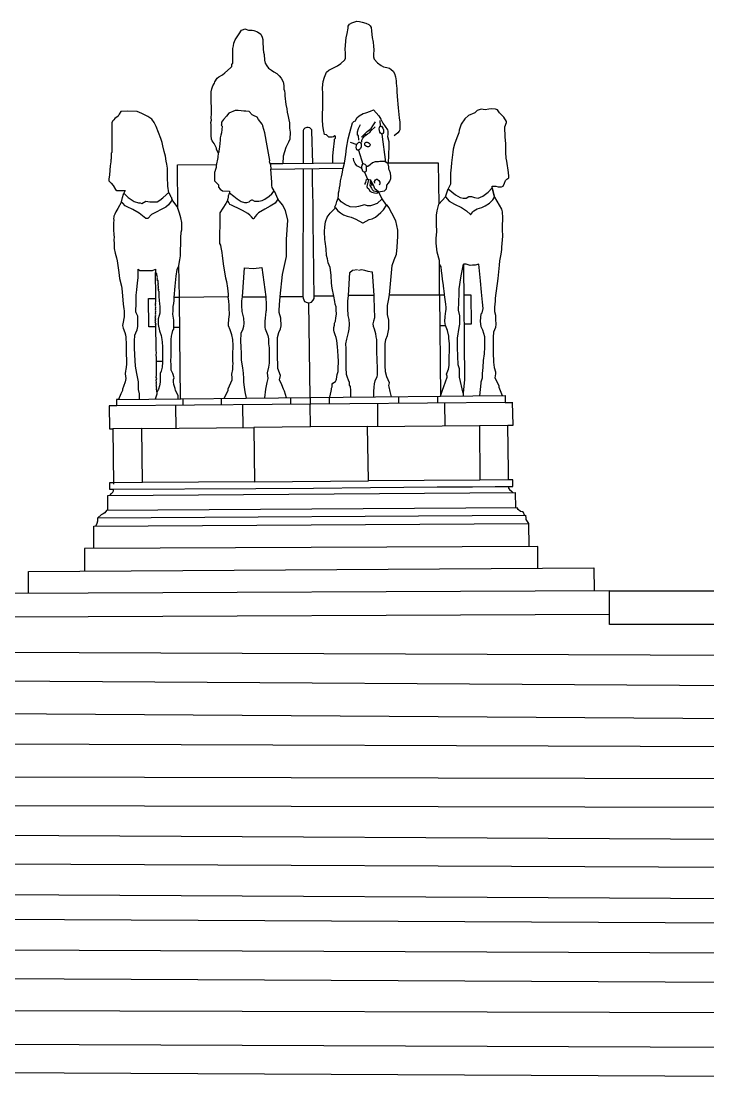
# Model space of a CAD drawing. Header units: inches. Extents: x 155 to 361, y 91 to 381.
# Drawn here: x 239.4 to 285.1, y 310.8 to 381.2 of the extents above; entities that cross this region are included whole.
import ezdxf

# ---------------------------------------------------------------- set-up
doc = ezdxf.new("R2010")
doc.units = ezdxf.units.IN
doc.header["$MEASUREMENT"] = 0
doc.layers.add('çizgi', color=10, linetype='Continuous')
doc.layers.add('çziigi', color=10, linetype='Continuous')

msp = doc.modelspace()

# ---------------------------------------------------------------- hatches: boundary and pattern name
at = {"layer": 'çizgi'}
h = msp.add_hatch(dxfattribs=at)
h.set_pattern_fill('BOX', color=256, scale=32.132496)
h.set_pattern_definition([(90, (-1306.07, -388.548), (-32.1325, 2e-15), []), (90, (-1298.038, -388.548), (-32.1325, 2e-15), []), (0, (-1306.07, -388.548), (0, 32.1325), [-8.03312, 8.03312]), (0, (-1306.07, -380.515), (0, 32.1325), [-8.03312, 8.03312]), (0, (-1306.07, -372.48), (0, 32.1325), [8.03312, -8.03312]), (0, (-1306.07, -364.45), (0, 32.1325), [8.03312, -8.03312]), (90, (-1290.005, -388.548), (-32.1325, 2e-15), [8.03312, -8.03312]), (90, (-1281.97, -388.548), (-32.1325, 2e-15), [8.03312, -8.03312])])
h.paths.add_polyline_path([(248.406, 359.706), (248.406, 359.316), (248.417, 359.1), (248.406, 359.003), (248.417, 358.766), (248.417, 358.559), (248.417, 358.205), (248.414, 358.009), (248.414, 357.712), (248.414, 357.622), (248.396, 357.483), (248.439, 357.4), (248.408, 357.299), (248.43, 357.17), (248.41, 357.094), (248.44, 357.019), (248.409, 356.992), (248.43, 356.898), (248.418, 356.816), (248.439, 356.766), (248.42, 356.735), (248.437, 356.524), (248.555, 356.711), (248.628, 356.913), (248.672, 357.156), (248.672, 357.539), (248.672, 357.746), (248.727, 357.893), (248.793, 358.156), (248.831, 358.487), (248.831, 358.952), (248.831, 359.186), (248.831, 359.523), (248.804, 359.837), (248.777, 359.993), (248.726, 360.26), (248.614, 360.579), (248.539, 361.011), (248.539, 361.384), (248.588, 361.593), (248.65, 361.758), (248.65, 361.968), (248.65, 362.168), (248.624, 362.403), (248.608, 362.572), (248.577, 362.892), (248.577, 363.224), (248.526, 363.272), (248.548, 363.334), (248.517, 363.403), (248.543, 363.47), (248.526, 363.537), (248.502, 363.631), (248.532, 363.7), (248.509, 363.767), (248.509, 363.923), (248.45, 363.974), (248.485, 364.012), (248.445, 364.103), (248.469, 364.158), (248.446, 364.234), (248.427, 364.3), (248.427, 364.369), (248.359, 364.454), (248.347, 364.434), (248.347, 364.111), (248.347, 363.813), (248.372, 363.503), (248.372, 363.065), (248.372, 362.792), (248.372, 362.626), (248.372, 362.519), (248.353, 362.43), (248.384, 362.361), (248.341, 362.309), (248.375, 362.227), (248.344, 362.168), (248.371, 362.106), (248.35, 362.027), (248.377, 361.964), (248.356, 361.901), (248.382, 361.833), (248.356, 361.766), (248.387, 361.699), (248.351, 361.648), (248.38, 361.576), (248.338, 361.512), (248.387, 361.446), (248.332, 361.37), (248.382, 361.334), (248.338, 361.274), (248.384, 361.207), (248.336, 361.138), (248.403, 361.047), (248.342, 361.002), (248.381, 360.95), (248.381, 360.869), (248.384, 360.73), (248.386, 360.627)])

# ---------------------------------------------------------------- linework, layer by layer
for p, q in [((261.18, 380.84), (261.251, 380.966)), ((261.251, 380.966), (261.418, 381.074)), ((261.418, 381.074), (261.61, 381.127)), ((261.61, 381.127), (261.746, 381.175)), ((261.746, 381.175), (261.921, 381.151)), ((261.921, 381.151), (262.1, 381.111)), ((262.1, 381.111), (262.349, 381.049)), ((262.349, 381.049), (262.542, 380.96)), ((262.542, 380.96), (262.643, 380.874)), ((253.656, 379.942), (253.929, 380.332)), ((253.929, 380.332), (254.077, 380.575)), ((254.077, 380.575), (254.203, 380.624)), ((254.203, 380.624), (254.292, 380.659)), ((254.292, 380.659), (254.532, 380.567)), ((254.532, 380.567), (254.788, 380.567)), ((254.788, 380.567), (254.895, 380.551)), ((254.895, 380.551), (255.132, 380.455)), ((255.132, 380.455), (255.35, 380.306)), ((255.35, 380.306), (255.456, 380.119)), ((261.044, 380.06), (261.095, 380.347)), ((261.095, 380.347), (261.166, 380.699)), ((261.166, 380.699), (261.18, 380.84)), ((262.643, 380.874), (262.694, 380.759)), ((262.694, 380.759), (262.727, 380.54)), ((262.727, 380.54), (262.744, 380.299)), ((262.744, 380.299), (262.766, 380.086)), ((253.491, 379.358), (253.533, 379.526)), ((253.533, 379.526), (253.554, 379.713)), ((253.554, 379.713), (253.656, 379.942)), ((255.456, 380.119), (255.5, 379.951)), ((255.5, 379.951), (255.5, 379.828)), ((255.5, 379.828), (255.524, 379.324)), ((260.974, 379.326), (260.989, 379.54)), ((260.989, 379.54), (261.011, 379.857)), ((261.011, 379.857), (261.044, 380.06)), ((262.766, 380.086), (262.841, 379.785)), ((262.841, 379.785), (262.861, 379.516)), ((262.861, 379.516), (262.875, 379.274)), ((253.491, 378.851), (253.491, 379.358)), ((253.491, 378.39), (253.491, 378.851)), ((255.524, 379.324), (255.533, 379.12)), ((255.533, 379.12), (255.575, 378.964)), ((255.575, 378.964), (255.594, 378.577)), ((261.001, 379.023), (260.974, 379.326)), ((261.001, 378.712), (261.001, 379.023)), ((262.875, 379.274), (262.848, 378.955)), ((262.848, 378.955), (262.848, 378.806)), ((262.848, 378.806), (262.893, 378.65)), ((253.339, 378.081), (253.433, 378.169)), ((253.433, 378.169), (253.441, 378.296)), ((253.441, 378.296), (253.491, 378.39)), ((255.594, 378.577), (255.652, 378.372)), ((255.652, 378.372), (255.77, 378.213)), ((255.77, 378.213), (255.869, 378.056)), ((260.188, 378.074), (260.454, 378.21)), ((260.454, 378.21), (260.676, 378.364)), ((260.676, 378.364), (260.938, 378.605)), ((260.938, 378.605), (261.001, 378.712)), ((262.893, 378.65), (263.124, 378.409)), ((263.124, 378.409), (263.361, 378.221)), ((263.361, 378.221), (263.527, 378.135)), ((263.527, 378.135), (263.73, 378.084)), ((263.73, 378.084), (263.911, 378.046)), ((252.456, 377.375), (252.567, 377.477)), ((252.567, 377.477), (252.808, 377.617)), ((252.808, 377.617), (252.963, 377.73)), ((252.963, 377.73), (253.339, 378.081)), ((255.869, 378.056), (256.078, 377.909)), ((256.078, 377.909), (256.221, 377.795)), ((256.221, 377.795), (256.417, 377.685)), ((256.417, 377.685), (256.578, 377.535)), ((256.578, 377.535), (256.72, 377.38)), ((256.72, 377.38), (256.849, 377.138)), ((259.516, 377.164), (259.593, 377.453)), ((259.593, 377.453), (259.725, 377.781)), ((259.725, 377.781), (259.889, 377.924)), ((259.889, 377.924), (260.188, 378.074)), ((263.911, 378.046), (264.039, 377.965)), ((264.039, 377.965), (264.171, 377.844)), ((264.171, 377.844), (264.245, 377.701)), ((264.245, 377.701), (264.323, 377.465)), ((264.323, 377.465), (264.357, 377.216)), ((252.092, 376.671), (252.176, 376.881)), ((252.176, 376.881), (252.277, 377.057)), ((252.277, 377.057), (252.291, 377.146)), ((252.291, 377.146), (252.456, 377.375)), ((256.849, 377.138), (256.866, 377.025)), ((256.866, 377.025), (256.881, 376.879)), ((256.881, 376.879), (256.881, 376.643)), ((259.459, 376.734), (259.516, 377.164)), ((259.489, 376.345), (259.459, 376.734)), ((264.357, 377.216), (264.357, 377.041)), ((264.357, 377.041), (264.401, 376.69)), ((264.401, 376.69), (264.416, 376.487)), ((252.051, 376.478), (252.092, 376.671)), ((252.051, 376.36), (252.051, 376.478)), ((252.051, 375.807), (252.051, 376.36)), ((256.881, 376.643), (256.945, 376.535)), ((256.945, 376.535), (256.958, 376.356)), ((256.958, 376.356), (256.967, 376.217)), ((256.967, 376.217), (257.029, 375.64)), ((259.489, 375.724), (259.489, 376.345)), ((264.416, 376.487), (264.439, 376.164)), ((264.439, 376.164), (264.501, 375.404)), ((252.077, 375.436), (252.051, 375.807)), ((252.077, 375.015), (252.077, 375.436)), ((257.029, 375.64), (257.081, 375.344)), ((257.081, 375.344), (257.111, 375.129)), ((259.463, 375.09), (259.489, 375.295)), ((259.489, 375.295), (259.489, 375.724)), ((262.647, 375.198), (262.858, 375.281)), ((262.858, 375.281), (263.214, 374.89)), ((264.501, 375.404), (264.566, 374.739)), ((270.024, 375.326), (269.755, 375.238)), ((270.288, 375.281), (270.024, 375.326)), ((270.536, 375.328), (270.288, 375.281)), ((270.707, 375.347), (270.536, 375.328)), ((270.97, 375.328), (270.707, 375.347)), ((271.1, 375.279), (270.97, 375.328)), ((271.231, 375.072), (271.1, 375.279)), ((245.591, 374.607), (245.489, 374.53)), ((245.657, 374.693), (245.591, 374.607)), ((245.869, 374.857), (245.657, 374.693)), ((245.932, 374.995), (245.869, 374.857)), ((246.053, 375.157), (245.932, 374.995)), ((246.461, 375.181), (246.053, 375.157)), ((247.135, 375.157), (246.461, 375.181)), ((247.446, 375.038), (247.135, 375.157)), ((247.84, 374.839), (247.446, 375.038)), ((248.109, 374.647), (247.84, 374.839)), ((248.262, 374.446), (248.109, 374.647)), ((252.036, 374.434), (252.084, 374.601)), ((252.056, 374.753), (252.077, 375.015)), ((252.084, 374.601), (252.056, 374.753)), ((252.869, 374.643), (252.751, 374.465)), ((253.087, 374.862), (252.869, 374.643)), ((253.23, 375.06), (253.087, 374.862)), ((253.655, 375.233), (253.23, 375.06)), ((253.849, 375.233), (253.655, 375.233)), ((254.055, 375.221), (253.849, 375.233)), ((254.231, 375.184), (254.055, 375.221)), ((254.357, 375.199), (254.231, 375.184)), ((254.582, 375.178), (254.357, 375.199)), ((254.778, 374.95), (254.582, 375.178)), ((254.875, 374.904), (254.778, 374.95)), ((255.109, 374.793), (254.875, 374.904)), ((255.203, 374.638), (255.109, 374.793)), ((255.44, 374.314), (255.203, 374.638)), ((257.111, 375.129), (257.179, 374.828)), ((257.179, 374.828), (257.213, 374.622)), ((257.213, 374.622), (257.27, 374.407)), ((259.463, 374.797), (259.463, 375.09)), ((259.463, 374.52), (259.463, 374.797)), ((261.651, 374.557), (261.756, 374.749)), ((261.756, 374.749), (261.89, 374.889)), ((261.89, 374.889), (262.17, 375.034)), ((262.17, 375.034), (262.347, 375.079)), ((262.347, 375.079), (262.647, 375.198)), ((263.214, 374.89), (263.348, 374.659)), ((263.348, 374.659), (263.473, 374.392)), ((264.566, 374.739), (264.601, 374.45)), ((268.932, 374.672), (268.689, 374.333)), ((269.172, 374.892), (268.932, 374.672)), ((269.583, 375.087), (269.172, 374.892)), ((269.755, 375.238), (269.583, 375.087)), ((271.525, 374.78), (271.231, 375.072)), ((271.691, 374.504), (271.525, 374.78)), ((245.489, 374.53), (245.447, 374.408)), ((245.447, 374.408), (245.447, 373.826)), ((248.407, 374.163), (248.262, 374.446)), ((248.713, 373.379), (248.407, 374.163)), ((252.068, 374.285), (252.036, 374.434)), ((252.051, 374.141), (252.068, 374.285)), ((252.051, 373.925), (252.051, 374.141)), ((252.051, 373.576), (252.051, 373.925)), ((252.751, 374.29), (252.727, 374.25)), ((252.727, 374.25), (252.781, 374.191)), ((252.781, 374.191), (252.739, 373.74)), ((252.751, 374.465), (252.751, 374.29)), ((255.504, 374.23), (255.44, 374.314)), ((255.504, 374.195), (255.504, 374.23)), ((255.616, 373.742), (255.504, 374.195)), ((257.27, 374.407), (257.27, 374.061)), ((257.27, 374.061), (257.301, 373.789)), ((258.191, 373.885), (258.224, 373.995)), ((258.191, 371.697), (258.191, 373.885)), ((258.224, 373.995), (258.316, 374.091)), ((258.316, 374.091), (258.434, 374.122)), ((258.434, 374.122), (258.512, 374.122)), ((258.512, 374.122), (258.599, 374.093)), ((258.599, 374.093), (258.665, 374.039)), ((258.665, 374.039), (258.722, 373.974)), ((258.722, 373.974), (258.741, 373.889)), ((258.741, 373.889), (258.788, 371.706)), ((259.479, 374.318), (259.463, 374.52)), ((259.488, 374.235), (259.479, 374.318)), ((259.524, 373.953), (259.488, 374.235)), ((259.6, 373.643), (259.524, 373.953)), ((261.273, 373.769), (261.452, 374.407)), ((261.452, 374.407), (261.543, 374.506)), ((261.543, 374.506), (261.651, 374.557)), ((262.433, 373.835), (262.688, 374.042)), ((262.604, 373.779), (262.683, 373.892)), ((262.683, 373.892), (262.954, 374.153)), ((262.688, 374.042), (262.813, 374.223)), ((262.813, 374.223), (262.891, 374.343)), ((262.891, 374.343), (262.978, 374.471)), ((263.473, 374.392), (263.786, 373.956)), ((263.786, 373.956), (263.812, 373.854)), ((264.616, 373.953), (264.568, 373.856)), ((264.601, 374.45), (264.616, 374.119)), ((264.616, 374.119), (264.616, 373.953)), ((268.557, 373.926), (268.529, 373.754)), ((268.689, 374.333), (268.557, 373.926)), ((271.595, 374.15), (271.691, 374.438)), ((271.616, 373.467), (271.595, 374.15)), ((271.691, 374.438), (271.691, 374.504)), ((245.447, 373.826), (245.447, 373.138)), ((248.795, 373.105), (248.713, 373.379)), ((252.089, 373.317), (252.051, 373.576)), ((252.116, 373.225), (252.089, 373.317)), ((252.266, 373.038), (252.116, 373.225)), ((252.647, 373.271), (252.603, 372.822)), ((252.666, 373.413), (252.647, 373.271)), ((252.69, 373.59), (252.666, 373.413)), ((252.739, 373.74), (252.69, 373.59)), ((255.788, 372.893), (255.616, 373.742)), ((257.282, 373.329), (257.201, 373.13)), ((257.301, 373.789), (257.282, 373.329)), ((259.719, 373.623), (259.6, 373.643)), ((259.771, 373.567), (259.719, 373.623)), ((259.873, 373.459), (259.771, 373.567)), ((260.115, 373.459), (259.873, 373.459)), ((260.197, 373.49), (260.115, 373.459)), ((260.184, 372.637), (260.27, 373.217)), ((260.286, 373.555), (260.197, 373.49)), ((260.27, 373.317), (260.316, 373.403)), ((260.27, 373.217), (260.27, 373.317)), ((260.316, 373.516), (260.286, 373.555)), ((260.316, 373.403), (260.316, 373.516)), ((261.067, 372.734), (261.161, 373.345)), ((261.161, 373.345), (261.273, 373.769)), ((262.047, 373.451), (262.282, 373.684)), ((262.073, 373.254), (262.138, 373.402)), ((262.073, 373.123), (262.073, 373.254)), ((262.138, 373.402), (262.271, 373.555)), ((262.269, 373.671), (262.323, 373.59)), ((262.271, 373.555), (262.458, 373.681)), ((262.282, 373.684), (262.433, 373.835)), ((262.458, 373.681), (262.604, 373.779)), ((263.669, 371.792), (263.431, 373.67)), ((263.812, 373.641), (263.794, 373.494)), ((263.794, 373.494), (263.864, 373.177)), ((263.812, 373.854), (263.812, 373.641)), ((263.864, 373.177), (263.864, 372.866)), ((264.469, 373.751), (264.223, 373.54)), ((264.568, 373.856), (264.469, 373.751)), ((268.39, 373.406), (268.251, 372.999)), ((268.529, 373.754), (268.39, 373.406)), ((271.665, 373.039), (271.616, 373.467)), ((245.447, 373.138), (245.447, 372.43)), ((248.846, 372.892), (248.795, 373.105)), ((248.939, 372.504), (248.846, 372.892)), ((249.018, 372.206), (248.939, 372.504)), ((252.409, 372.732), (252.266, 373.038)), ((252.409, 372.664), (252.409, 372.732)), ((252.53, 372.409), (252.409, 372.664)), ((252.558, 372.478), (252.53, 372.409)), ((252.59, 372.619), (252.558, 372.569)), ((252.558, 372.569), (252.558, 372.478)), ((252.603, 372.822), (252.59, 372.687)), ((252.59, 372.687), (252.59, 372.619)), ((255.958, 371.906), (255.788, 372.893)), ((257.032, 372.774), (256.849, 372.205)), ((257.201, 373.13), (257.032, 372.774)), ((260.139, 372.225), (260.184, 372.637)), ((261.013, 372.307), (261.067, 372.734)), ((261.865, 372.593), (262.144, 371.671)), ((263.864, 372.866), (263.833, 371.718)), ((268.125, 372.454), (268.051, 371.762)), ((268.148, 372.666), (268.125, 372.454)), ((268.251, 372.999), (268.148, 372.666)), ((271.665, 372.445), (271.665, 373.039)), ((245.377, 371.829), (245.343, 371.55)), ((245.403, 372.005), (245.377, 371.97)), ((245.377, 371.97), (245.377, 371.829)), ((245.447, 372.43), (245.403, 372.391)), ((245.403, 372.391), (245.403, 372.058)), ((245.403, 372.058), (245.403, 372.005)), ((249.072, 371.856), (249.018, 372.206)), ((249.104, 371.66), (249.072, 371.856)), ((252.497, 372.1), (252.382, 371.576)), ((252.53, 372.409), (252.497, 372.1)), ((255.948, 371.813), (255.958, 371.906)), ((255.987, 371.676), (255.948, 371.813)), ((256.849, 372.205), (256.829, 371.676)), ((260.139, 371.727), (260.139, 372.225)), ((260.915, 371.739), (261.013, 372.307)), ((261.554, 371.894), (261.52, 372.057)), ((261.636, 371.708), (261.554, 371.894)), ((262.779, 371.755), (262.622, 371.61)), ((262.973, 371.828), (262.779, 371.755)), ((263.181, 371.828), (262.973, 371.828)), ((263.279, 371.852), (263.181, 371.828)), ((263.515, 371.852), (263.279, 371.852)), ((263.607, 371.832), (263.515, 371.852)), ((263.833, 371.685), (263.607, 371.832)), ((263.833, 371.685), (263.833, 371.751)), ((263.833, 371.751), (263.847, 371.751)), ((263.847, 371.751), (267.165, 371.751)), ((267.165, 371.751), (267.204, 369.015)), ((268.051, 371.762), (268.019, 371.463)), ((271.684, 372.074), (271.665, 372.445)), ((271.714, 371.872), (271.684, 372.074)), ((271.823, 371.119), (271.714, 371.872)), ((245.343, 371.55), (245.304, 370.951)), ((249.144, 371.408), (249.104, 371.66)), ((249.144, 370.816), (249.144, 371.408)), ((249.814, 371.616), (252.395, 371.638)), ((249.851, 368.693), (249.814, 371.616)), ((252.311, 371.165), (252.278, 371.165)), ((252.278, 371.165), (252.278, 370.56)), ((252.332, 371.249), (252.311, 371.165)), ((252.382, 371.446), (252.332, 371.249)), ((252.382, 371.576), (252.382, 371.446)), ((256.829, 371.676), (255.976, 371.676)), ((255.976, 371.676), (256.011, 371.623)), ((256.011, 371.623), (256.035, 371.329)), ((256.035, 371.329), (260.836, 371.39)), ((256.082, 370.467), (256.035, 371.329)), ((260.915, 371.739), (256.829, 371.676)), ((258.167, 371.356), (258.155, 362.876)), ((258.797, 370.662), (258.789, 371.364)), ((260.763, 371.029), (260.836, 371.39)), ((260.836, 371.39), (260.915, 371.739)), ((261.756, 371.549), (261.636, 371.708)), ((261.919, 371.455), (261.756, 371.549)), ((262.079, 371.38), (261.919, 371.455)), ((262.079, 371.484), (262.093, 371.603)), ((262.079, 371.38), (262.079, 371.484)), ((262.117, 371.262), (262.079, 371.38)), ((262.093, 371.603), (262.176, 371.715)), ((262.165, 371.15), (262.117, 371.262)), ((262.262, 371.129), (262.165, 371.15)), ((262.176, 371.715), (262.282, 371.656)), ((262.341, 371.145), (262.262, 371.129)), ((262.262, 371.129), (262.466, 370.676)), ((262.282, 371.656), (262.334, 371.598)), ((262.334, 371.598), (262.364, 371.499)), ((262.371, 371.231), (262.341, 371.145)), ((262.467, 371.499), (262.364, 371.499)), ((262.364, 371.499), (262.371, 371.347)), ((262.371, 371.347), (262.371, 371.231)), ((262.622, 371.61), (262.467, 371.499)), ((263.884, 371.486), (263.833, 371.685)), ((263.884, 371.331), (263.884, 371.486)), ((263.919, 371.243), (263.884, 371.331)), ((263.99, 371.062), (263.919, 371.243)), ((264.01, 370.868), (263.99, 371.062)), ((268.019, 371.463), (267.965, 371.071)), ((267.965, 371.071), (267.965, 370.621)), ((271.859, 370.865), (271.823, 371.119)), ((245.304, 370.951), (245.258, 370.677)), ((245.258, 370.677), (245.258, 370.624)), ((245.258, 370.624), (245.258, 370.552)), ((245.258, 370.552), (245.415, 370.399)), ((245.415, 370.399), (245.534, 370.237)), ((249.186, 370.195), (249.144, 370.816)), ((252.278, 370.56), (252.449, 370.382)), ((252.449, 370.382), (252.544, 370.284)), ((256.082, 370.245), (256.082, 370.467)), ((258.822, 369.599), (258.797, 370.662)), ((260.639, 370.296), (260.664, 370.564)), ((260.664, 370.564), (260.727, 370.819)), ((260.727, 370.819), (260.763, 371.029)), ((262.319, 370.436), (262.282, 370.38)), ((262.282, 370.38), (262.282, 370.309)), ((262.347, 370.574), (262.319, 370.436)), ((262.466, 370.676), (262.347, 370.574)), ((262.516, 370.634), (262.408, 370.186)), ((262.466, 370.676), (262.516, 370.634)), ((262.516, 370.634), (262.664, 370.619)), ((262.633, 370.419), (262.613, 370.238)), ((262.664, 370.619), (262.633, 370.419)), ((262.881, 370.224), (262.664, 370.619)), ((262.756, 370.234), (262.664, 370.619)), ((262.919, 370.52), (262.981, 370.624)), ((262.938, 370.406), (262.919, 370.52)), ((262.981, 370.624), (263.052, 370.674)), ((263.052, 370.674), (263.093, 370.674)), ((263.093, 370.674), (263.206, 370.569)), ((263.206, 370.569), (263.271, 370.466)), ((263.271, 370.466), (263.271, 370.39)), ((263.271, 370.39), (263.271, 370.326)), ((263.734, 370.277), (263.846, 370.395)), ((263.846, 370.395), (263.936, 370.54)), ((263.936, 370.54), (264.01, 370.708)), ((264.01, 370.708), (264.01, 370.868)), ((267.965, 370.34), (267.876, 370.147)), ((267.965, 370.621), (267.965, 370.34)), ((271.474, 370.199), (271.573, 370.396)), ((271.573, 370.396), (271.635, 370.576)), ((271.635, 370.576), (271.725, 370.659)), ((271.725, 370.659), (271.852, 370.754)), ((271.852, 370.754), (271.859, 370.865)), ((245.534, 370.237), (245.7, 369.972)), ((245.7, 369.972), (245.786, 369.912)), ((245.786, 369.912), (246.157, 369.912)), ((246.157, 369.912), (246.328, 369.912)), ((246.165, 369.448), (246.234, 369.674)), ((246.234, 369.674), (246.254, 369.739)), ((246.328, 369.912), (246.254, 369.739)), ((246.254, 369.739), (246.544, 369.438)), ((249.056, 369.621), (249.182, 369.743)), ((249.182, 369.743), (249.236, 369.766)), ((249.236, 369.766), (249.186, 370.195)), ((249.236, 369.766), (249.354, 369.555)), ((252.544, 370.284), (252.544, 370.137)), ((252.544, 370.137), (252.651, 370.012)), ((252.651, 370.012), (252.808, 369.894)), ((252.808, 369.894), (253.287, 369.871)), ((253.223, 369.65), (253.197, 369.557)), ((253.287, 369.76), (253.223, 369.65)), ((253.287, 369.871), (253.287, 369.76)), ((253.287, 369.76), (253.566, 369.535)), ((255.917, 369.529), (256.085, 369.686)), ((256.105, 370.111), (256.082, 370.245)), ((256.085, 369.686), (256.248, 369.902)), ((256.248, 369.902), (256.105, 370.111)), ((256.248, 369.902), (256.491, 369.329)), ((260.518, 369.599), (260.532, 369.758)), ((260.532, 369.758), (260.569, 369.916)), ((260.569, 369.916), (260.59, 370.094)), ((260.59, 370.094), (260.639, 370.296)), ((262.408, 370.186), (262.435, 370.103)), ((262.435, 370.103), (262.539, 370.021)), ((262.539, 370.021), (262.613, 369.877)), ((262.613, 370.238), (262.722, 370.077)), ((262.613, 369.877), (262.753, 369.804)), ((262.722, 370.077), (262.775, 369.97)), ((262.753, 369.804), (262.913, 369.753)), ((262.775, 369.97), (262.857, 369.894)), ((262.857, 369.894), (262.981, 369.879)), ((262.949, 370.014), (262.881, 370.224)), ((262.913, 369.753), (263.082, 369.731)), ((263.192, 369.83), (262.949, 370.014)), ((262.981, 369.879), (263.192, 369.83)), ((263.082, 369.731), (263.192, 369.83)), ((263.192, 369.83), (263.577, 369.886)), ((263.421, 369.361), (263.192, 369.83)), ((263.271, 370.326), (263.223, 370.301)), ((263.577, 369.886), (263.719, 370.03)), ((263.719, 370.03), (263.734, 370.189)), ((263.734, 370.189), (263.734, 370.277)), ((267.636, 369.502), (267.811, 370.017)), ((267.876, 370.147), (267.811, 370.017)), ((267.811, 370.017), (268.308, 369.618)), ((270.13, 369.541), (270.491, 369.799)), ((270.491, 369.799), (270.757, 370.094)), ((270.757, 370.094), (270.757, 370.208)), ((270.757, 370.208), (270.98, 370.208)), ((270.757, 370.094), (270.909, 369.479)), ((270.909, 369.479), (270.757, 370.094)), ((270.98, 370.208), (271.143, 370.149)), ((271.143, 370.149), (271.361, 370.149)), ((271.361, 370.149), (271.474, 370.199)), ((246.099, 369.153), (245.855, 368.715)), ((246.099, 369.153), (246.165, 369.448)), ((246.177, 369.066), (246.099, 369.153)), ((246.329, 368.898), (246.177, 369.066)), ((246.544, 369.438), (246.93, 369.191)), ((246.93, 369.191), (247.227, 369.098)), ((247.227, 369.098), (247.337, 369.098)), ((247.337, 369.098), (247.444, 369.045)), ((247.444, 369.045), (247.707, 369.211)), ((247.707, 369.211), (247.977, 369.158)), ((247.977, 369.158), (248.25, 369.158)), ((248.25, 369.158), (248.474, 369.158)), ((248.474, 369.158), (248.65, 369.268)), ((248.65, 369.268), (248.853, 369.425)), ((248.853, 369.425), (249.056, 369.621)), ((249.212, 368.956), (249.041, 368.812)), ((249.469, 369.302), (249.212, 368.956)), ((249.354, 369.555), (249.354, 369.512)), ((249.354, 369.512), (249.414, 369.449)), ((249.414, 369.449), (249.414, 369.355)), ((249.414, 369.355), (249.469, 369.302)), ((249.837, 368.787), (249.469, 369.302)), ((253.039, 369.059), (252.642, 368.437)), ((253.128, 369.213), (253.039, 369.059)), ((253.163, 369.358), (253.128, 369.213)), ((253.226, 369.112), (253.137, 369.249)), ((253.197, 369.467), (253.163, 369.358)), ((253.197, 369.557), (253.197, 369.467)), ((253.309, 368.989), (253.226, 369.112)), ((253.406, 368.942), (253.309, 368.989)), ((253.593, 368.852), (253.406, 368.942)), ((253.566, 369.535), (253.793, 369.351)), ((253.793, 369.351), (254.063, 369.189)), ((254.063, 369.189), (254.267, 369.112)), ((254.267, 369.112), (254.431, 369.112)), ((254.431, 369.112), (254.58, 369.165)), ((254.58, 369.165), (254.67, 369.244)), ((254.67, 369.244), (254.755, 369.291)), ((254.755, 369.291), (254.791, 369.291)), ((254.791, 369.291), (254.948, 369.215)), ((254.948, 369.215), (255.097, 369.195)), ((255.097, 369.195), (255.237, 369.195)), ((255.237, 369.195), (255.459, 369.253)), ((255.459, 369.253), (255.637, 369.344)), ((255.637, 369.344), (255.917, 369.529)), ((256.321, 369.078), (255.986, 368.87)), ((256.491, 369.329), (256.321, 369.078)), ((256.791, 368.958), (256.491, 369.329)), ((256.994, 368.573), (256.791, 368.958)), ((258.835, 369.105), (258.822, 369.599)), ((258.842, 368.578), (258.835, 369.105)), ((260.29, 368.83), (260.364, 368.995)), ((260.364, 368.995), (260.417, 369.192)), ((260.417, 369.192), (260.5, 369.396)), ((260.5, 369.396), (260.518, 369.599)), ((260.694, 369.165), (260.5, 369.396)), ((260.97, 368.985), (260.694, 369.165)), ((261.308, 368.826), (260.97, 368.985)), ((262.247, 368.968), (261.847, 368.841)), ((262.444, 368.901), (262.247, 368.968)), ((262.797, 368.949), (262.66, 368.901)), ((263.104, 369.055), (262.797, 368.949)), ((263.421, 369.361), (263.104, 369.055)), ((263.714, 368.941), (263.421, 369.361)), ((263.528, 368.638), (263.714, 368.941)), ((263.759, 368.941), (263.714, 368.941)), ((263.868, 368.784), (263.759, 368.941)), ((267.087, 368.558), (267.204, 369.015)), ((267.204, 369.015), (267.636, 369.502)), ((267.636, 369.502), (267.883, 369.211)), ((267.883, 369.211), (268.236, 369.012)), ((268.236, 369.012), (268.705, 368.786)), ((268.308, 369.618), (268.617, 369.455)), ((268.617, 369.455), (268.822, 369.399)), ((268.822, 369.399), (269.02, 369.399)), ((269.02, 369.399), (269.197, 369.507)), ((269.197, 369.507), (269.378, 369.507)), ((269.378, 369.507), (269.569, 369.445)), ((269.569, 369.445), (269.815, 369.401)), ((269.815, 369.401), (270.13, 369.541)), ((270.28, 368.901), (270.568, 369.076)), ((270.568, 369.076), (270.8, 369.288)), ((270.8, 369.288), (270.909, 369.479)), ((270.909, 369.479), (271.366, 368.68)), ((245.642, 368.338), (245.585, 368.199)), ((245.706, 368.495), (245.642, 368.338)), ((245.855, 368.715), (245.706, 368.495)), ((246.472, 368.834), (246.329, 368.898)), ((246.837, 368.653), (246.472, 368.834)), ((247.266, 368.408), (246.837, 368.653)), ((247.716, 368.042), (247.266, 368.408)), ((248.092, 368.322), (247.844, 368.042)), ((249.041, 368.812), (248.092, 368.322)), ((249.837, 368.734), (249.837, 368.787)), ((249.943, 368.414), (249.837, 368.734)), ((250.047, 368.096), (249.943, 368.414)), ((252.642, 368.437), (252.624, 368.314)), ((252.624, 368.314), (252.624, 368.143)), ((253.832, 368.738), (253.593, 368.852)), ((254.146, 368.59), (253.832, 368.738)), ((254.505, 368.376), (254.146, 368.59)), ((254.634, 368.27), (254.505, 368.376)), ((254.734, 368.16), (254.634, 368.27)), ((255.094, 368.313), (254.986, 368.184)), ((255.213, 368.424), (255.094, 368.313)), ((255.631, 368.665), (255.213, 368.424)), ((255.986, 368.87), (255.631, 368.665)), ((257.148, 367.945), (256.994, 368.573)), ((258.842, 368.151), (258.842, 368.578)), ((259.776, 368.142), (259.966, 368.404)), ((259.966, 368.404), (260.184, 368.618)), ((260.184, 368.618), (260.328, 368.753)), ((260.328, 368.753), (260.29, 368.83)), ((260.328, 368.753), (260.491, 368.568)), ((260.491, 368.568), (260.657, 368.433)), ((260.657, 368.433), (260.858, 368.295)), ((260.858, 368.295), (261.096, 368.207)), ((261.636, 368.8), (261.308, 368.826)), ((261.847, 368.841), (261.636, 368.8)), ((262.66, 368.901), (262.444, 368.901)), ((262.986, 368.15), (263.333, 368.44)), ((263.333, 368.44), (263.528, 368.638)), ((264.074, 368.405), (263.868, 368.784)), ((264.333, 367.901), (264.074, 368.405)), ((267.038, 368.284), (267.087, 368.558)), ((267.038, 367.666), (267.038, 368.284)), ((268.705, 368.786), (269.032, 368.554)), ((269.032, 368.554), (269.298, 368.327)), ((269.298, 368.327), (269.326, 368.327)), ((269.326, 368.327), (269.459, 368.496)), ((269.459, 368.496), (269.53, 368.56)), ((269.53, 368.56), (269.757, 368.687)), ((269.757, 368.687), (270.051, 368.783)), ((270.051, 368.783), (270.28, 368.901)), ((271.366, 368.68), (271.419, 368.493)), ((271.419, 368.493), (271.444, 368.089)), ((245.585, 368.147), (245.552, 368.046)), ((245.552, 368.046), (245.582, 367.934)), ((245.582, 367.934), (245.557, 367.754)), ((245.557, 367.754), (245.557, 367.287)), ((245.585, 368.199), (245.585, 368.147)), ((247.844, 368.042), (247.716, 368.042)), ((250.096, 367.787), (250.047, 368.096)), ((250.096, 367.516), (250.096, 367.787)), ((252.624, 368.143), (252.637, 367.471)), ((254.852, 368.03), (254.734, 368.16)), ((254.893, 368.03), (254.852, 368.03)), ((254.986, 368.184), (254.893, 368.03)), ((257.077, 366.658), (257.148, 367.945)), ((258.842, 367.705), (258.842, 368.151)), ((258.858, 366.273), (258.842, 367.705)), ((259.61, 367.494), (259.659, 367.822)), ((259.659, 367.822), (259.776, 368.142)), ((261.096, 368.207), (261.358, 368.146)), ((261.358, 368.146), (261.677, 368.015)), ((261.677, 368.015), (262.112, 367.762)), ((262.112, 367.762), (262.163, 367.762)), ((262.163, 367.762), (262.36, 367.879)), ((262.36, 367.879), (262.575, 367.974)), ((262.575, 367.974), (262.771, 368.032)), ((262.771, 368.032), (262.986, 368.15)), ((264.479, 367.275), (264.333, 367.901)), ((267.062, 367.166), (267.038, 367.666)), ((271.444, 368.089), (271.421, 367.493)), ((245.557, 367.287), (245.59, 366.993)), ((245.59, 366.993), (245.612, 366.791)), ((250.037, 366.768), (250.051, 367.146)), ((250.051, 367.146), (250.096, 367.291)), ((250.096, 367.291), (250.096, 367.516)), ((252.637, 367.471), (252.621, 367.161)), ((252.621, 367.161), (252.621, 366.62)), ((259.585, 367.186), (259.61, 367.494)), ((259.608, 366.659), (259.585, 367.186)), ((264.433, 366.154), (264.479, 366.873)), ((264.479, 366.873), (264.479, 367.275)), ((267.015, 366.743), (267.062, 367.166)), ((271.442, 366.881), (271.37, 366.142)), ((271.421, 367.493), (271.403, 367.324)), ((271.403, 367.324), (271.442, 366.881)), ((245.612, 366.791), (245.573, 366.659)), ((245.573, 366.659), (245.599, 366.363)), ((245.599, 366.363), (245.599, 366.053)), ((250.018, 365.824), (250.037, 366.469)), ((250.037, 366.469), (250.037, 366.768)), ((252.621, 366.62), (252.621, 366.393)), ((252.621, 366.393), (252.671, 366.274)), ((252.671, 366.274), (252.694, 366.121)), ((252.694, 366.121), (252.766, 365.787)), ((257.077, 365.926), (257.077, 366.658)), ((258.912, 362.721), (258.858, 366.273)), ((259.642, 366.524), (259.608, 366.659)), ((259.699, 366.023), (259.642, 366.524)), ((264.39, 365.685), (264.433, 366.154)), ((267.015, 366.402), (267.015, 366.743)), ((267.081, 365.809), (267.015, 366.402)), ((271.37, 366.142), (271.37, 365.983)), ((245.599, 366.053), (245.681, 365.738)), ((245.681, 365.738), (245.759, 365.434)), ((245.759, 365.434), (245.81, 365.24)), ((249.972, 365.309), (250.018, 365.568)), ((250.018, 365.568), (250.018, 365.824)), ((252.766, 365.787), (252.779, 365.573)), ((252.779, 365.573), (252.888, 364.875)), ((257.016, 365.319), (257.077, 365.52)), ((257.077, 365.52), (257.077, 365.926)), ((259.737, 365.598), (259.699, 366.023)), ((259.791, 365.373), (259.737, 365.598)), ((264.225, 365.297), (264.39, 365.685)), ((267.243, 365.252), (267.081, 365.809)), ((271.316, 365.69), (271.233, 365.239)), ((271.37, 365.983), (271.316, 365.69)), ((245.81, 365.24), (245.924, 364.449)), ((249.8, 364.65), (249.904, 364.896)), ((249.903, 364.929), (249.972, 365.309)), ((249.953, 362.806), (249.903, 364.929)), ((252.888, 364.875), (253.009, 364.1)), ((254.143, 362.845), (254.281, 364.764)), ((254.281, 364.764), (254.878, 364.721)), ((254.878, 364.721), (255.424, 364.792)), ((255.424, 364.792), (255.687, 362.845)), ((256.799, 364.316), (257.016, 365.319)), ((259.836, 365.096), (259.791, 365.373)), ((259.967, 364.801), (259.836, 365.096)), ((260.032, 364.291), (259.967, 364.801)), ((263.913, 362.971), (264.093, 364.923)), ((264.093, 364.923), (264.225, 365.297)), ((267.243, 362.971), (267.243, 365.252)), ((267.352, 364.827), (267.243, 365.008)), ((267.384, 364.57), (267.352, 364.827)), ((268.702, 364.343), (268.83, 365.011)), ((269.012, 365.011), (268.83, 365.011)), ((268.83, 365.011), (268.905, 357.341)), ((269.095, 364.985), (269.012, 365.011)), ((269.286, 364.925), (269.095, 364.985)), ((269.443, 364.951), (269.286, 364.925)), ((269.608, 364.951), (269.443, 364.951)), ((269.87, 365.02), (269.608, 364.951)), ((269.914, 364.566), (269.87, 365.02)), ((271.207, 364.95), (271.117, 364.07)), ((271.233, 365.239), (271.207, 364.95)), ((245.924, 364.449), (245.964, 364.057)), ((245.964, 364.057), (246.084, 363.55)), ((247.167, 363.777), (247.193, 364.103)), ((247.193, 364.513), (247.202, 364.561)), ((247.193, 364.103), (247.193, 364.513)), ((247.202, 364.561), (247.202, 364.685)), ((247.202, 364.685), (247.317, 364.599)), ((247.317, 364.599), (248.157, 364.599)), ((248.157, 364.599), (248.359, 364.69)), ((248.347, 364.434), (248.359, 364.454)), ((248.347, 364.111), (248.347, 364.434)), ((248.347, 363.813), (248.347, 364.111)), ((248.359, 364.69), (248.359, 364.454)), ((248.359, 364.454), (248.427, 364.369)), ((248.427, 364.369), (248.427, 364.3)), ((248.427, 364.3), (248.446, 364.234)), ((248.469, 364.158), (248.445, 364.103)), ((248.445, 364.103), (248.485, 364.012)), ((248.446, 364.234), (248.469, 364.158)), ((248.485, 364.012), (248.45, 363.974)), ((249.665, 363.543), (249.734, 364.21)), ((249.734, 364.21), (249.8, 364.65)), ((253.009, 364.1), (253.08, 363.858)), ((256.64, 362.867), (256.799, 364.316)), ((260.051, 363.748), (260.032, 364.291)), ((261.198, 362.926), (261.289, 364.464)), ((261.289, 364.464), (261.462, 364.622)), ((261.462, 364.622), (261.785, 364.666)), ((261.864, 364.626), (262.078, 364.656)), ((262.078, 364.656), (262.259, 364.607)), ((262.259, 364.607), (262.478, 364.547)), ((262.478, 364.547), (262.757, 364.504)), ((262.757, 364.504), (262.876, 362.93)), ((267.422, 364.261), (267.384, 364.57)), ((267.451, 364.02), (267.422, 364.261)), ((267.505, 363.596), (267.451, 364.02)), ((268.56, 363.38), (268.666, 364.1)), ((268.666, 364.1), (268.702, 364.343)), ((269.961, 363.911), (269.914, 364.566)), ((271.117, 364.07), (270.943, 362.762)), ((246.084, 363.55), (246.115, 363.405)), ((246.115, 363.405), (246.13, 363.154)), ((247.068, 362.961), (247.113, 363.304)), ((247.113, 363.304), (247.167, 363.777)), ((248.372, 363.503), (248.347, 363.813)), ((248.372, 363.065), (248.372, 363.503)), ((248.45, 363.974), (248.509, 363.923)), ((248.532, 363.7), (248.502, 363.631)), ((248.502, 363.631), (248.526, 363.537)), ((248.509, 363.923), (248.509, 363.767)), ((248.509, 363.767), (248.532, 363.7)), ((248.543, 363.47), (248.517, 363.403)), ((248.517, 363.403), (248.548, 363.334)), ((248.526, 363.537), (248.543, 363.47)), ((248.548, 363.334), (248.526, 363.272)), ((249.59, 362.806), (249.665, 363.543)), ((253.08, 363.858), (253.154, 363.414)), ((253.154, 363.414), (253.187, 363.025)), ((260.106, 363.408), (260.051, 363.748)), ((260.216, 362.896), (260.106, 363.408)), ((267.522, 363.353), (267.505, 363.596)), ((267.552, 363.257), (267.522, 363.353)), ((268.546, 363.059), (268.56, 363.38)), ((270.039, 363.16), (269.961, 363.911)), ((246.13, 363.154), (246.172, 362.634)), ((246.172, 362.634), (246.204, 362.365)), ((247.068, 362.444), (247.068, 362.961)), ((247.905, 360.844), (247.899, 362.736)), ((247.899, 362.736), (248.372, 362.736)), ((248.372, 362.792), (248.372, 363.065)), ((248.372, 362.626), (248.372, 362.792)), ((248.372, 362.519), (248.372, 362.626)), ((248.526, 363.272), (248.577, 363.224)), ((248.577, 363.224), (248.577, 362.892)), ((248.577, 362.892), (248.608, 362.572)), ((249.58, 362.393), (249.607, 362.604)), ((249.953, 362.806), (249.59, 362.806)), ((249.607, 362.604), (249.607, 362.806)), ((253.187, 362.834), (249.953, 362.806)), ((249.981, 360.252), (249.953, 362.806)), ((253.187, 363.025), (253.187, 362.834)), ((253.223, 362.555), (253.187, 362.834)), ((254.086, 362.568), (254.143, 362.845)), ((254.143, 362.845), (255.687, 362.845)), ((255.687, 362.845), (255.707, 362.311)), ((256.599, 362.3), (256.64, 362.867)), ((256.64, 362.867), (258.156, 362.867)), ((258.155, 362.876), (258.173, 362.742)), ((258.173, 362.742), (258.269, 362.529)), ((258.731, 362.488), (258.852, 362.611)), ((258.852, 362.611), (258.912, 362.721)), ((260.216, 362.896), (258.909, 362.876)), ((260.281, 362.523), (260.216, 362.896)), ((261.136, 362.557), (261.198, 362.926)), ((262.876, 362.93), (261.198, 362.926)), ((262.876, 362.93), (262.905, 361.948)), ((263.791, 362.255), (263.843, 362.604)), ((263.843, 362.604), (263.913, 362.971)), ((263.913, 362.971), (267.243, 362.971)), ((267.243, 362.971), (267.311, 356.235)), ((267.243, 362.971), (267.576, 362.971)), ((267.576, 362.971), (267.552, 363.257)), ((267.659, 362.364), (267.576, 362.971)), ((268.521, 362.48), (268.546, 363.059)), ((269.36, 362.943), (268.85, 362.943)), ((269.373, 361.042), (269.36, 362.943)), ((270.103, 362.495), (270.039, 363.16)), ((270.943, 362.762), (270.943, 362.557)), ((246.204, 362.365), (246.242, 362.038)), ((246.242, 362.038), (246.265, 361.901)), ((246.265, 361.901), (246.277, 361.707)), ((247.042, 361.851), (247.068, 362.444)), ((248.341, 362.309), (248.384, 362.361)), ((248.375, 362.227), (248.341, 362.309)), ((248.344, 362.168), (248.375, 362.227)), ((248.371, 362.106), (248.344, 362.168)), ((248.35, 362.027), (248.371, 362.106)), ((248.377, 361.964), (248.35, 362.027)), ((248.353, 362.43), (248.372, 362.519)), ((248.384, 362.361), (248.353, 362.43)), ((248.356, 361.901), (248.377, 361.964)), ((248.382, 361.833), (248.356, 361.901)), ((248.608, 362.572), (248.624, 362.403)), ((248.624, 362.403), (248.65, 362.168)), ((248.65, 362.168), (248.65, 361.968)), ((248.65, 361.968), (248.65, 361.758)), ((249.517, 361.686), (249.532, 361.912)), ((249.532, 362.2), (249.58, 362.393)), ((249.532, 361.912), (249.532, 362.2)), ((253.262, 362.294), (253.223, 362.555)), ((253.262, 362.188), (253.262, 362.294)), ((253.262, 362.079), (253.262, 362.188)), ((253.262, 361.954), (253.262, 362.079)), ((253.282, 361.82), (253.262, 361.954)), ((254.086, 362.255), (254.086, 362.568)), ((254.119, 361.869), (254.086, 362.255)), ((255.724, 361.943), (255.703, 361.875)), ((255.707, 362.311), (255.707, 362.087)), ((255.707, 362.087), (255.724, 361.943)), ((256.569, 361.939), (256.599, 362.3)), ((256.587, 361.791), (256.569, 361.939)), ((258.269, 362.529), (258.438, 362.456)), ((258.438, 362.456), (258.545, 362.433)), ((258.545, 362.433), (258.731, 362.488)), ((258.638, 356.148), (258.545, 362.433)), ((260.307, 362.357), (260.281, 362.523)), ((260.368, 362.172), (260.307, 362.357)), ((260.368, 361.966), (260.368, 362.172)), ((260.386, 361.697), (260.368, 361.966)), ((261.136, 362.058), (261.136, 362.557)), ((261.17, 361.603), (261.136, 362.058)), ((262.905, 361.948), (262.92, 361.61)), ((263.791, 361.657), (263.791, 362.255)), ((267.695, 362.122), (267.659, 362.364)), ((267.667, 361.887), (267.695, 362.001)), ((267.695, 362.001), (267.695, 362.122)), ((268.507, 361.948), (268.521, 362.48)), ((268.605, 361.578), (268.507, 361.948)), ((270.092, 361.774), (270.141, 362.055)), ((270.141, 362.055), (270.103, 362.495)), ((270.943, 362.557), (270.91, 362.153)), ((270.91, 362.153), (270.91, 361.874)), ((246.265, 361.516), (246.185, 361.055)), ((246.277, 361.707), (246.265, 361.516)), ((247.067, 361.776), (247.042, 361.851)), ((247.175, 361.547), (247.067, 361.776)), ((247.175, 361.29), (247.175, 361.547)), ((247.175, 360.879), (247.175, 361.29)), ((248.332, 361.37), (248.387, 361.446)), ((248.382, 361.334), (248.332, 361.37)), ((248.336, 361.138), (248.384, 361.207)), ((248.338, 361.512), (248.38, 361.576)), ((248.387, 361.446), (248.338, 361.512)), ((248.338, 361.274), (248.382, 361.334)), ((248.384, 361.207), (248.338, 361.274)), ((248.351, 361.648), (248.387, 361.699)), ((248.38, 361.576), (248.351, 361.648)), ((248.356, 361.766), (248.382, 361.833)), ((248.387, 361.699), (248.356, 361.766)), ((248.588, 361.593), (248.539, 361.384)), ((248.539, 361.384), (248.539, 361.011)), ((248.65, 361.758), (248.588, 361.593)), ((249.535, 361.564), (249.517, 361.686)), ((249.576, 361.286), (249.535, 361.564)), ((249.576, 360.829), (249.576, 361.286)), ((253.204, 361.027), (253.227, 361.366)), ((253.227, 361.366), (253.282, 361.676)), ((253.282, 361.676), (253.282, 361.82)), ((254.171, 361.686), (254.119, 361.869)), ((254.227, 361.428), (254.171, 361.686)), ((254.248, 361.075), (254.227, 361.428)), ((255.655, 361.413), (255.619, 361.217)), ((255.619, 361.217), (255.619, 360.792)), ((255.703, 361.875), (255.655, 361.413)), ((256.689, 361.42), (256.587, 361.791)), ((256.714, 360.911), (256.689, 361.42)), ((260.253, 361.08), (260.316, 361.218)), ((260.316, 361.218), (260.35, 361.455)), ((260.35, 361.455), (260.386, 361.697)), ((261.235, 361.327), (261.17, 361.603)), ((261.262, 361.029), (261.235, 361.327)), ((262.847, 361.226), (262.803, 361.046)), ((262.911, 361.454), (262.847, 361.226)), ((262.92, 361.61), (262.911, 361.454)), ((263.875, 361.299), (263.791, 361.657)), ((263.875, 360.72), (263.875, 361.299)), ((267.607, 361.198), (267.623, 361.536)), ((267.645, 360.935), (267.607, 361.198)), ((267.623, 361.536), (267.667, 361.887)), ((268.59, 361.02), (268.605, 361.417)), ((268.605, 361.417), (268.605, 361.578)), ((269.97, 361.216), (270.021, 361.705)), ((270.005, 360.838), (269.97, 361.216)), ((270.021, 361.705), (270.092, 361.774)), ((270.91, 361.874), (270.97, 361.627)), ((270.97, 361.627), (270.97, 361.329)), ((270.97, 361.329), (271, 361.034)), ((246.185, 361.055), (246.164, 360.935)), ((246.164, 360.935), (246.214, 360.764)), ((246.214, 360.764), (246.311, 360.46)), ((247.049, 360.448), (247.137, 360.656)), ((247.137, 360.656), (247.175, 360.879)), ((248.381, 360.844), (247.905, 360.844)), ((248.403, 361.047), (248.336, 361.138)), ((248.342, 361.002), (248.403, 361.047)), ((248.381, 360.95), (248.342, 361.002)), ((248.381, 360.869), (248.381, 360.95)), ((248.384, 360.73), (248.381, 360.869)), ((248.386, 360.627), (248.384, 360.73)), ((248.406, 359.706), (248.386, 360.627)), ((248.539, 361.011), (248.614, 360.579)), ((248.614, 360.579), (248.726, 360.26)), ((249.459, 360.407), (249.517, 360.596)), ((249.517, 360.596), (249.576, 360.698)), ((249.576, 360.829), (249.975, 360.833)), ((249.576, 360.698), (249.576, 360.829)), ((253.219, 360.923), (253.204, 361.027)), ((253.33, 360.645), (253.219, 360.923)), ((253.428, 360.314), (253.33, 360.645)), ((254.053, 360.457), (254.163, 360.645)), ((254.163, 360.645), (254.222, 360.898)), ((254.222, 360.898), (254.248, 361.075)), ((255.619, 360.792), (255.652, 360.71)), ((255.652, 360.71), (255.827, 360.278)), ((256.561, 360.479), (256.668, 360.719)), ((256.668, 360.719), (256.714, 360.911)), ((260.22, 360.799), (260.253, 360.948)), ((260.22, 360.633), (260.22, 360.799)), ((260.23, 360.523), (260.22, 360.633)), ((260.307, 360.325), (260.23, 360.523)), ((260.253, 360.948), (260.253, 361.08)), ((261.191, 360.477), (261.239, 360.689)), ((261.239, 360.689), (261.262, 361.029)), ((262.803, 361.046), (262.828, 360.901)), ((262.828, 360.901), (262.892, 360.712)), ((262.892, 360.712), (262.981, 360.411)), ((263.782, 360.281), (263.875, 360.72)), ((267.264, 360.935), (267.645, 360.935)), ((267.765, 360.606), (267.645, 360.935)), ((267.871, 360.232), (267.765, 360.606)), ((268.438, 360.086), (268.554, 360.8)), ((268.554, 360.8), (268.59, 361.02)), ((268.869, 361.042), (269.373, 361.042)), ((270.049, 360.763), (270.005, 360.838)), ((270.133, 360.619), (270.049, 360.763)), ((270.251, 360.181), (270.133, 360.619)), ((270.837, 360.49), (270.807, 360.16)), ((270.97, 360.803), (270.837, 360.49)), ((271, 361.034), (270.97, 360.803)), ((246.311, 360.46), (246.366, 360.311)), ((246.366, 360.311), (246.387, 360.16)), ((246.387, 360.16), (246.4, 359.671)), ((246.951, 359.895), (246.986, 360.284)), ((246.966, 359.457), (246.951, 359.895)), ((246.986, 360.284), (247.049, 360.448)), ((248.726, 360.26), (248.777, 359.993)), ((248.777, 359.993), (248.804, 359.837)), ((248.804, 359.837), (248.831, 359.523)), ((249.39, 360.009), (249.419, 360.216)), ((249.39, 359.679), (249.39, 360.009)), ((249.419, 360.216), (249.459, 360.407)), ((250.02, 356.062), (249.981, 360.252)), ((253.498, 360.009), (253.428, 360.314)), ((253.524, 359.616), (253.498, 360.009)), ((254.028, 360.028), (254.053, 360.294)), ((254.028, 359.849), (254.028, 360.028)), ((254.044, 359.562), (254.028, 359.849)), ((254.053, 360.294), (254.053, 360.457)), ((255.827, 360.278), (255.862, 360.041)), ((255.862, 360.041), (255.862, 359.709)), ((256.47, 360.139), (256.561, 360.479)), ((256.47, 359.748), (256.47, 360.139)), ((260.374, 360.14), (260.307, 360.325)), ((260.424, 359.934), (260.374, 360.14)), ((260.465, 359.512), (260.424, 359.934)), ((261.017, 359.714), (261.088, 360.019)), ((261.088, 360.019), (261.191, 360.477)), ((262.981, 360.411), (263.017, 360.171)), ((263.017, 360.171), (263.055, 360.012)), ((263.055, 360.012), (263.055, 359.201)), ((263.631, 359.714), (263.679, 359.996)), ((263.679, 359.996), (263.782, 360.281)), ((267.871, 360.067), (267.871, 360.232)), ((267.904, 359.738), (267.871, 360.067)), ((268.438, 359.464), (268.438, 360.086)), ((270.251, 359.492), (270.251, 360.181)), ((270.807, 360.16), (270.807, 359.673)), ((246.4, 359.671), (246.4, 359.34)), ((246.4, 359.34), (246.433, 358.336)), ((246.987, 358.991), (246.966, 359.457)), ((248.406, 359.316), (248.406, 359.706)), ((248.417, 359.1), (248.406, 359.316)), ((248.406, 359.003), (248.417, 359.1)), ((248.831, 359.523), (248.831, 359.186)), ((248.831, 359.186), (248.831, 358.952)), ((249.39, 359.391), (249.39, 359.679)), ((249.39, 359.192), (249.39, 359.391)), ((249.406, 358.858), (249.39, 359.192)), ((253.504, 358.985), (253.524, 359.616)), ((254.076, 359.023), (254.044, 359.562)), ((255.862, 359.709), (255.922, 359.457)), ((255.922, 359.457), (255.922, 358.946)), ((256.47, 359.205), (256.47, 359.748)), ((256.47, 358.802), (256.47, 359.205)), ((260.486, 359.24), (260.465, 359.512)), ((260.51, 358.902), (260.486, 359.24)), ((261.034, 359.414), (261.017, 359.714)), ((261.034, 358.969), (261.034, 359.414)), ((263.055, 359.201), (263.07, 358.64)), ((263.631, 359.239), (263.631, 359.714)), ((263.631, 358.628), (263.631, 359.239)), ((267.89, 358.678), (267.904, 359.418)), ((267.904, 359.418), (267.904, 359.738)), ((268.489, 358.32), (268.438, 359.464)), ((270.236, 359.047), (270.251, 359.492)), ((270.807, 359.673), (270.807, 359.15)), ((270.807, 359.15), (270.832, 358.493)), ((247.015, 358.241), (246.987, 358.991)), ((248.417, 358.766), (248.406, 359.003)), ((248.417, 358.559), (248.417, 358.766)), ((248.417, 358.205), (248.417, 358.559)), ((248.831, 358.487), (248.793, 358.156)), ((248.831, 358.952), (248.831, 358.487)), ((249.382, 358.628), (249.406, 358.858)), ((249.394, 358.279), (249.382, 358.628)), ((253.494, 358.597), (253.504, 358.985)), ((253.522, 358.357), (253.494, 358.597)), ((254.076, 358.636), (254.076, 359.023)), ((254.17, 358.111), (254.076, 358.636)), ((255.922, 358.434), (255.866, 358.163)), ((255.922, 358.946), (255.922, 358.434)), ((256.5, 358.35), (256.47, 358.802)), ((260.531, 358.574), (260.51, 358.902)), ((260.512, 358.046), (260.531, 358.574)), ((261.034, 358.492), (261.034, 358.969)), ((261.034, 358.145), (261.034, 358.492)), ((263.07, 358.64), (263.089, 358.107)), ((263.631, 358.284), (263.631, 358.628)), ((267.89, 358.276), (267.89, 358.678)), ((270.157, 358.137), (270.177, 358.613)), ((270.177, 358.613), (270.236, 359.047)), ((270.832, 358.493), (270.881, 358.135)), ((246.356, 357.914), (246.336, 357.714)), ((246.336, 357.714), (246.384, 357.405)), ((246.383, 358.015), (246.356, 357.914)), ((246.433, 358.336), (246.383, 358.015)), ((247.111, 357.749), (247.015, 358.241)), ((247.216, 357.199), (247.111, 357.749)), ((248.414, 358.009), (248.417, 358.205)), ((248.414, 357.712), (248.414, 358.009)), ((248.414, 357.622), (248.414, 357.712)), ((248.727, 357.893), (248.672, 357.746)), ((248.672, 357.746), (248.672, 357.539)), ((248.793, 358.156), (248.727, 357.893)), ((249.394, 357.96), (249.394, 358.279)), ((249.499, 357.733), (249.394, 357.96)), ((249.59, 357.458), (249.499, 357.733)), ((253.438, 357.701), (253.506, 358.015)), ((253.461, 357.454), (253.438, 357.701)), ((253.506, 358.281), (253.522, 358.357)), ((253.506, 358.015), (253.506, 358.281)), ((254.203, 357.755), (254.17, 358.111)), ((254.236, 357.402), (254.203, 357.755)), ((255.866, 358.163), (255.786, 357.781)), ((255.786, 357.781), (255.824, 357.401)), ((256.5, 358.081), (256.5, 358.35)), ((256.663, 357.612), (256.5, 358.081)), ((260.391, 357.367), (260.447, 357.669)), ((260.447, 357.669), (260.495, 357.883)), ((260.495, 357.883), (260.512, 358.046)), ((261.068, 357.687), (261.034, 358.145)), ((261.13, 357.487), (261.068, 357.687)), ((263.089, 357.681), (263.065, 357.489)), ((263.089, 358.107), (263.089, 357.681)), ((263.648, 357.856), (263.631, 358.284)), ((263.751, 357.521), (263.648, 357.856)), ((267.714, 357.706), (267.835, 358.036)), ((267.755, 357.559), (267.714, 357.706)), ((267.835, 358.036), (267.89, 358.276)), ((268.575, 358.056), (268.489, 358.32)), ((268.575, 357.499), (268.575, 358.056)), ((270.107, 357.738), (270.157, 358.137)), ((270.107, 357.663), (270.107, 357.738)), ((270.881, 358.135), (270.963, 357.854)), ((270.963, 357.711), (270.925, 357.447)), ((270.963, 357.854), (270.963, 357.711)), ((246.347, 357.182), (246.221, 356.874)), ((246.384, 357.405), (246.347, 357.182)), ((247.216, 356.67), (247.216, 357.199)), ((248.396, 357.483), (248.414, 357.622)), ((248.439, 357.4), (248.396, 357.483)), ((248.408, 357.299), (248.439, 357.4)), ((248.43, 357.17), (248.408, 357.299)), ((248.409, 356.992), (248.44, 357.019)), ((248.43, 356.898), (248.409, 356.992)), ((248.41, 357.094), (248.43, 357.17)), ((248.44, 357.019), (248.41, 357.094)), ((248.672, 357.156), (248.628, 356.913)), ((248.672, 357.539), (248.672, 357.156)), ((249.543, 357.194), (249.558, 357.352)), ((249.567, 357.02), (249.543, 357.194)), ((249.558, 357.352), (249.59, 357.458)), ((249.659, 356.748), (249.567, 357.02)), ((253.185, 356.726), (253.461, 357.325)), ((253.461, 357.325), (253.461, 357.454)), ((254.236, 357.198), (254.236, 357.402)), ((254.258, 356.995), (254.236, 357.198)), ((254.31, 356.519), (254.258, 356.995)), ((255.757, 357.146), (255.678, 356.701)), ((255.824, 357.401), (255.757, 357.146)), ((256.602, 357.317), (256.663, 357.612)), ((256.761, 356.982), (256.602, 357.317)), ((256.86, 356.7), (256.761, 356.982)), ((260.114, 357.042), (260.141, 357.089)), ((260.114, 356.858), (260.114, 357.042)), ((260.141, 357.089), (260.328, 357.22)), ((260.328, 357.22), (260.36, 357.295)), ((260.36, 357.295), (260.391, 357.367)), ((261.198, 357.298), (261.13, 357.487)), ((261.258, 357.134), (261.198, 357.298)), ((261.258, 356.974), (261.258, 357.134)), ((261.318, 356.868), (261.258, 356.974)), ((262.899, 357.06), (262.873, 356.841)), ((262.948, 357.25), (262.899, 357.06)), ((263.065, 357.489), (262.948, 357.25)), ((263.911, 357.117), (263.751, 357.521)), ((263.873, 356.94), (263.911, 357.117)), ((267.538, 356.881), (267.755, 357.502)), ((267.755, 357.502), (267.755, 357.559)), ((268.819, 356.441), (268.575, 357.499)), ((268.905, 357.341), (268.819, 356.441)), ((269.935, 356.261), (270.021, 357.092)), ((270.021, 357.182), (270.107, 357.444)), ((270.021, 357.092), (270.021, 357.182)), ((270.107, 357.444), (270.107, 357.663)), ((270.925, 357.447), (271.182, 356.946)), ((245.754, 356.019), (271.614, 356.278)), ((246.059, 356.398), (245.899, 356.019)), ((246.168, 356.623), (246.059, 356.398)), ((246.221, 356.874), (246.168, 356.704)), ((246.168, 356.704), (246.168, 356.623)), ((247.285, 356.392), (247.216, 356.67)), ((247.285, 356.035), (247.285, 356.392)), ((248.437, 356.364), (248.334, 356.045)), ((248.418, 356.816), (248.43, 356.898)), ((248.439, 356.766), (248.418, 356.816)), ((248.42, 356.735), (248.439, 356.766)), ((248.437, 356.524), (248.42, 356.735)), ((248.555, 356.711), (248.437, 356.524)), ((248.437, 356.524), (248.437, 356.364)), ((248.628, 356.913), (248.555, 356.711)), ((249.69, 356.62), (249.659, 356.748)), ((249.856, 356.274), (249.69, 356.62)), ((249.856, 356.06), (249.856, 356.274)), ((252.916, 356.091), (253.185, 356.641)), ((253.185, 356.641), (253.185, 356.726)), ((254.407, 356.106), (254.31, 356.519)), ((255.678, 356.701), (255.611, 356.118)), ((256.933, 356.56), (256.86, 356.7)), ((257.067, 356.133), (256.933, 356.56)), ((259.939, 356.161), (260.036, 356.576)), ((260.036, 356.576), (260.055, 356.689)), ((260.055, 356.765), (260.114, 356.858)), ((260.055, 356.689), (260.055, 356.765)), ((261.318, 356.808), (261.318, 356.868)), ((261.355, 356.671), (261.318, 356.808)), ((261.355, 356.175), (261.355, 356.671)), ((262.873, 356.841), (262.85, 356.55)), ((262.85, 356.55), (262.854, 356.19)), ((263.891, 356.861), (263.873, 356.94)), ((263.956, 356.555), (263.891, 356.861)), ((264.043, 356.202), (263.956, 356.555)), ((267.311, 356.235), (267.452, 356.638)), ((267.452, 356.638), (267.538, 356.881)), ((268.819, 356.441), (268.821, 356.25)), ((271.182, 356.946), (271.182, 356.833)), ((271.182, 356.833), (271.416, 356.276)), ((271.614, 356.278), (271.614, 355.825)), ((245.785, 355.584), (245.278, 355.584)), ((245.278, 355.584), (245.298, 354.056)), ((245.899, 356.019), (245.754, 356.019)), ((245.785, 355.584), (245.785, 356.019)), ((271.614, 355.825), (245.785, 355.584)), ((249.688, 355.62), (249.703, 354.096)), ((250.179, 356.064), (250.183, 355.625)), ((252.719, 356.089), (252.723, 355.649)), ((254.177, 354.14), (254.163, 355.662)), ((257.324, 356.135), (257.324, 355.691)), ((258.638, 356.148), (258.649, 355.704)), ((258.674, 354.185), (258.649, 355.704)), ((259.912, 356.161), (259.912, 355.716)), ((263.147, 354.225), (263.133, 355.746)), ((264.521, 356.207), (264.526, 355.759)), ((267.108, 356.233), (267.108, 355.783)), ((267.629, 354.267), (267.605, 355.787)), ((271.614, 355.825), (272.103, 355.825)), ((272.135, 354.31), (272.103, 355.844)), ((247.454, 354.074), (254.89, 354.147)), ((258.674, 354.185), (254.89, 354.147)), ((254.89, 354.147), (254.95, 350.539)), ((262.465, 354.219), (258.674, 354.185)), ((262.465, 354.219), (269.902, 354.289)), ((262.524, 350.595), (262.465, 354.219)), ((269.902, 354.289), (271.796, 354.307)), ((269.902, 354.289), (269.931, 350.656)), ((271.796, 354.307), (272.135, 354.31)), ((271.825, 351.242), (271.796, 354.307)), ((245.298, 354.056), (245.527, 354.056)), ((247.454, 354.074), (245.527, 354.054)), ((245.527, 354.056), (245.565, 350.381)), ((247.482, 350.489), (247.454, 354.074)), ((269.931, 350.656), (262.524, 350.595)), ((271.825, 350.673), (269.931, 350.656)), ((271.825, 350.673), (271.825, 351.242)), ((272.111, 350.673), (271.825, 350.673)), ((272.111, 350.237), (272.111, 350.673)), ((245.564, 350.468), (245.291, 350.468)), ((245.302, 350.468), (245.302, 350.045)), ((245.302, 350.045), (245.567, 350.045)), ((245.509, 349.849), (245.56, 349.94)), ((245.56, 349.94), (245.56, 350.045)), ((247.482, 350.489), (245.564, 350.468)), ((245.567, 350.045), (255.017, 350.105)), ((254.95, 350.539), (247.482, 350.489)), ((254.95, 350.539), (262.524, 350.595)), ((255.017, 350.105), (258.863, 350.124)), ((258.863, 350.124), (262.65, 350.172)), ((262.65, 350.172), (267.085, 350.197)), ((267.085, 350.197), (269.449, 350.213)), ((269.449, 350.213), (270.949, 350.218)), ((270.949, 350.218), (272.111, 350.237)), ((271.828, 350.233), (271.828, 350.125)), ((271.828, 350.125), (271.909, 350.018)), ((271.909, 350.018), (272.036, 349.916)), ((245.187, 349.637), (272.281, 349.818)), ((245.187, 348.633), (245.187, 349.637)), ((245.325, 349.638), (245.436, 349.752)), ((245.436, 349.752), (245.509, 349.849)), ((272.036, 349.916), (272.144, 349.817)), ((272.281, 349.818), (272.288, 348.803)), ((245.094, 348.632), (244.992, 348.47)), ((272.405, 348.804), (245.094, 348.632)), ((272.479, 348.687), (272.405, 348.804)), ((272.624, 348.568), (272.479, 348.687)), ((272.754, 348.546), (272.624, 348.568)), ((272.822, 348.496), (272.754, 348.546)), ((244.479, 347.789), (244.53, 347.948)), ((244.735, 348.334), (244.53, 348.151)), ((244.53, 348.151), (272.961, 348.322)), ((244.53, 347.948), (244.53, 348.151)), ((244.873, 348.402), (244.735, 348.334)), ((244.992, 348.47), (244.873, 348.402)), ((272.899, 348.321), (272.822, 348.496)), ((272.961, 348.322), (272.995, 348.125)), ((272.995, 348.125), (272.995, 348.039)), ((272.995, 348.039), (273.169, 347.758)), ((244.249, 347.589), (273.169, 347.758)), ((244.249, 346.097), (244.249, 347.589)), ((244.386, 347.589), (244.479, 347.789)), ((273.169, 347.758), (273.194, 346.235)), ((273.779, 346.237), (243.633, 346.094)), ((243.633, 346.094), (243.642, 344.608)), ((273.779, 344.797), (273.779, 346.237)), ((239.912, 344.584), (277.515, 344.82)), ((239.912, 343.126), (239.912, 344.584)), ((277.515, 344.82), (277.524, 343.281)), ((278.552, 343.286), (238.928, 343.122)), ((278.552, 341.748), (278.552, 343.286)), ((238.928, 341.57), (278.552, 341.748))]:
    msp.add_line(p, q, dxfattribs=at)
for points in [[(261.885, 373.256), (261.859, 373.564), (261.792, 373.597), (261.792, 373.813), (261.863, 374.035), (261.999, 374.309)], [(263.33, 374.193), (263.289, 374.56)], [(261.295, 373.117), (261.743, 372.967)]]:
    msp.add_lwpolyline(points, dxfattribs=at)
for centre, major_axis, ratio in [((263.378, 373.931), (0.054, -0.261), 0.509936), ((261.87, 372.855), (0.069, 0.268), 0.570007), ((262.446, 372.972), (0.164, -0.08), 0.787531)]:
    msp.add_ellipse(centre, major_axis=major_axis, ratio=ratio, dxfattribs=at)
at = {"layer": 'çziigi'}
for p, q in [((278.552, 343.286), (294.651, 343.286)), ((278.552, 341.06), (278.552, 341.748)), ((294.651, 341.06), (278.552, 341.06)), ((220.763, 339.277), (297.646, 338.97)), ((300.452, 336.879), (217.864, 337.405)), ((214.78, 335.298), (303.495, 334.694)), ((306.11, 332.841), (212.081, 333.181)), ((209.204, 330.997), (309.296, 330.75)), ((312.435, 328.802), (206.572, 329.076)), ((203.778, 327.248), (315.104, 326.602)), ((317.909, 324.749), (200.678, 325.287)), ((198.046, 323.304), (320.524, 322.659)), ((323.473, 320.996), (195.323, 321.64)), ((192.513, 319.612), (326.146, 319.035)), ((329.094, 317.04), (189.814, 317.713)), ((186.842, 315.551), (331.852, 315.092)), ((334.61, 312.716), (184.009, 313.345)), ((181.132, 311.54), (337.273, 310.768))]:
    msp.add_line(p, q, dxfattribs=at)

doc.saveas('drawing.dxf')
